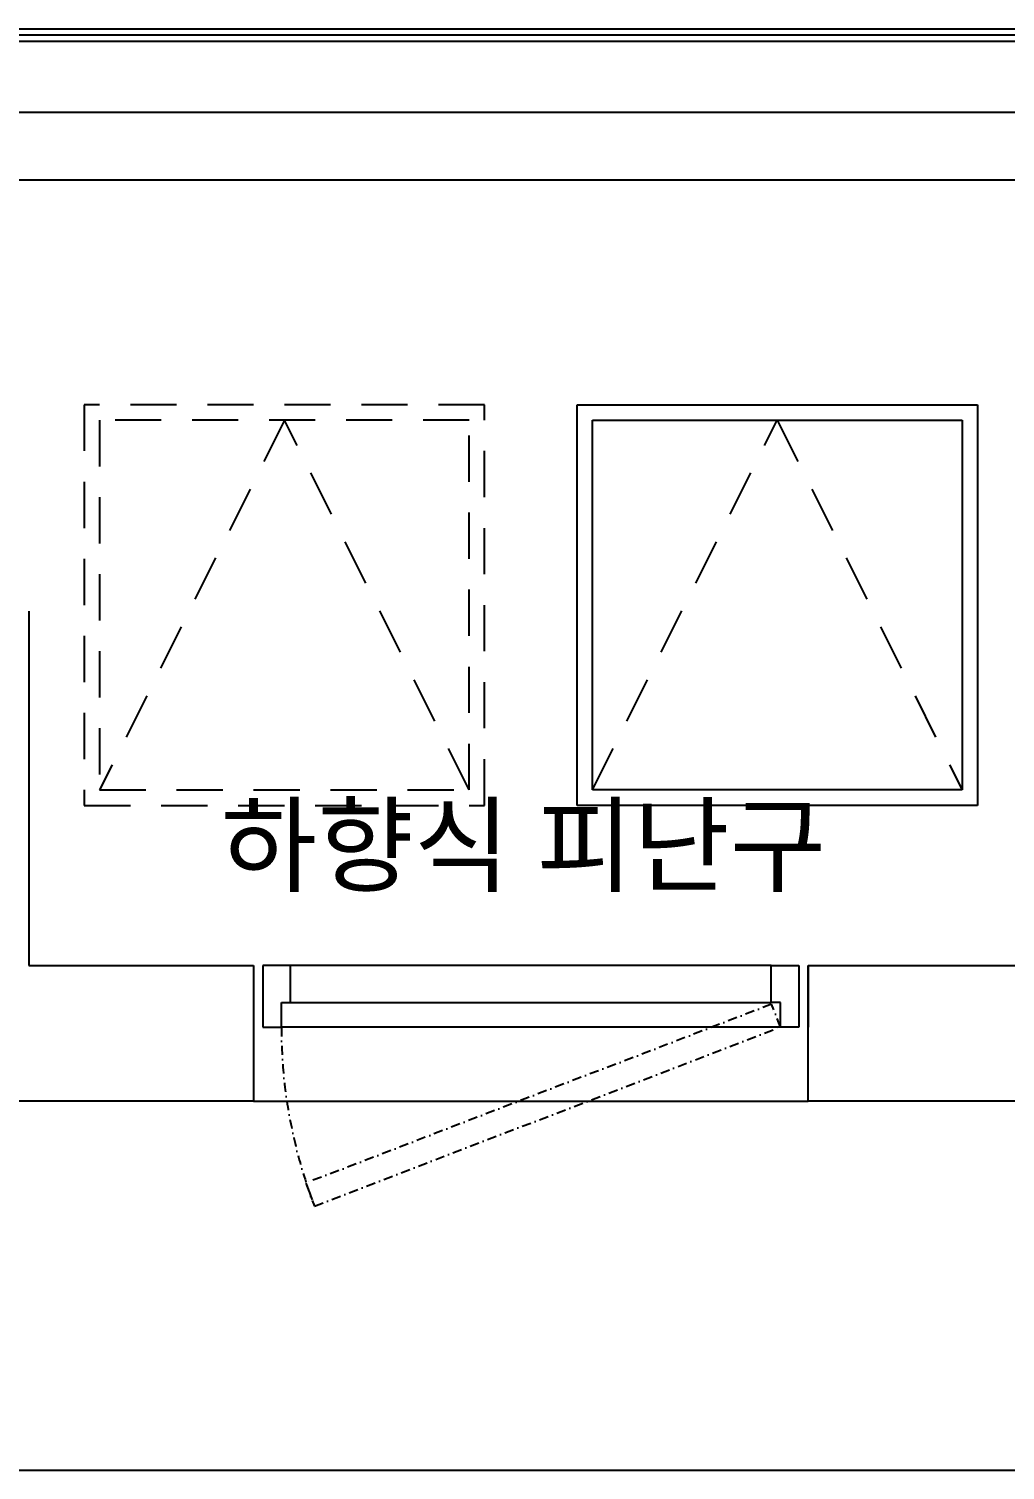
# Model space of a CAD drawing. Header units: millimetres. Extents: x -33000 to 294000, y 0 to 42408.
# Drawn here: x 57876 to 59461, y 7286 to 9625 of the extents above; entities that cross this region are included whole.
import ezdxf
from ezdxf.enums import TextEntityAlignment as Align

# ---------------------------------------------------------------- set-up
doc = ezdxf.new("R2010")
doc.units = ezdxf.units.MM
doc.header["$LTSCALE"] = 50
doc.linetypes.add('XR-Unit-Plan$0$HID', pattern=[2.5, 1.5, -1])
doc.linetypes.add('XR-Unit-Plan$0$XREF-양산 평산동 공동주택-기준층평면도$0$dash1', pattern=[2, 1, -0.5, 0, -0.5])
doc.layers.add('arch', color=8, linetype='Continuous')
doc.layers.add('실명', color=9, linetype='Continuous')
doc.styles.add('FORTELINE', font='malgun.ttf')

msp = doc.modelspace()

# ---------------------------------------------------------------- linework, layer by layer
at = {"layer": 'arch'}
for p, q in [((57721.2, 9624.6), (61286.2, 9624.6)), ((57721.2, 9614.6), (61286.2, 9614.6)), ((57721.2, 9604.6), (61286.2, 9604.6)), ((57721.2, 9489.6), (61286.2, 9489.6)), ((57721.2, 9379.6), (61151.2, 9379.6)), ((58766.2, 8364.6), (58766.2, 9014.6)), ((58766.2, 9014.6), (59416.2, 9014.6)), ((59416.2, 9014.6), (59416.2, 8364.6)), ((58791.2, 8389.6), (58791.2, 8989.6)), ((58791.2, 8989.6), (59391.2, 8989.6)), ((59391.2, 8989.6), (59391.2, 8389.6)), ((57876.2, 8679.6), (57876.2, 8104.6)), ((59391.2, 8389.6), (58791.2, 8389.6)), ((59416.2, 8364.6), (58766.2, 8364.6)), ((57876.2, 8104.6), (58241.2, 8104.6)), ((58241.2, 8104.6), (58241.2, 8004.6)), ((58241.2, 8104.6), (58241.2, 7884.6)), ((58301.2, 8104.6), (58256.2, 8104.6)), ((58256.2, 8104.6), (58256.2, 8004.6)), ((58301.2, 8044.6), (58301.2, 8104.6)), ((59081.2, 8104.6), (58301.2, 8104.6)), ((59081.2, 8044.6), (59081.2, 8104.6)), ((59081.2, 8104.6), (59126.2, 8104.6)), ((59126.2, 8104.6), (59126.2, 8004.6)), ((59141.2, 8104.6), (59141.2, 8004.6)), ((59141.2, 7884.6), (59141.2, 8104.6)), ((59141.2, 8104.6), (59516.2, 8104.6)), ((58286.2, 8004.6), (58286.2, 8044.6)), ((58286.2, 8044.6), (58301.2, 8044.6)), ((58301.2, 8044.6), (59081.2, 8044.6)), ((59096.2, 8044.6), (59081.2, 8044.6)), ((59096.2, 8004.6), (59096.2, 8044.6)), ((58256.2, 8004.6), (58286.2, 8004.6)), ((59096.2, 8004.6), (58286.2, 8004.6)), ((59126.2, 8004.6), (59096.2, 8004.6)), ((58241.2, 7884.6), (57721.2, 7884.6)), ((58241.2, 7884.6), (59141.2, 7884.6)), ((59911.2, 7884.6), (59141.2, 7884.6)), ((47606.2, 7285.8), (62198.3, 7285.8))]:
    msp.add_line(p, q, dxfattribs=at)
at = {"layer": 'arch', "linetype": 'XR-Unit-Plan$0$HID'}
for p, q in [((58616.2, 9014.6), (57966.2, 9014.6)), ((57966.2, 9014.6), (57966.2, 8364.6)), ((58616.2, 8364.6), (58616.2, 9014.6)), ((58591.2, 8989.6), (57991.2, 8989.6)), ((57991.2, 8989.6), (57991.2, 8389.6)), ((58291.2, 8989.6), (57991.2, 8389.6)), ((58591.2, 8389.6), (58291.2, 8989.6)), ((58591.2, 8389.6), (58591.2, 8989.6)), ((58791.2, 8389.6), (59091.2, 8989.6)), ((59091.2, 8989.6), (59391.2, 8389.6)), ((57991.2, 8389.6), (58591.2, 8389.6)), ((57966.2, 8364.6), (58616.2, 8364.6))]:
    msp.add_line(p, q, dxfattribs=at)
at = {"layer": 'arch', "linetype": 'XR-Unit-Plan$0$XREF-양산 평산동 공동주택-기준층평면도$0$dash1', "ltscale": 0.3}
for p, q in [((59081.9, 8041.9), (58325.7, 7751.7)), ((59096.2, 8004.6), (59081.9, 8041.9)), ((58340, 7714.3), (59096.2, 8004.6)), ((58325.7, 7751.7), (58340, 7714.3))]:
    msp.add_line(p, q, dxfattribs=at)
msp.add_arc((59096.2, 8004.6), 810, 180, 201, dxfattribs=at)

# ---------------------------------------------------------------- texts
at = {"layer": '실명', "linetype": 'ByBlock', "style": 'FORTELINE'}
msp.add_text('하향식 피난구', height=125, dxfattribs=at).set_placement((58679.1, 8300, 0), align=Align.MIDDLE_CENTER)

doc.saveas('drawing.dxf')
